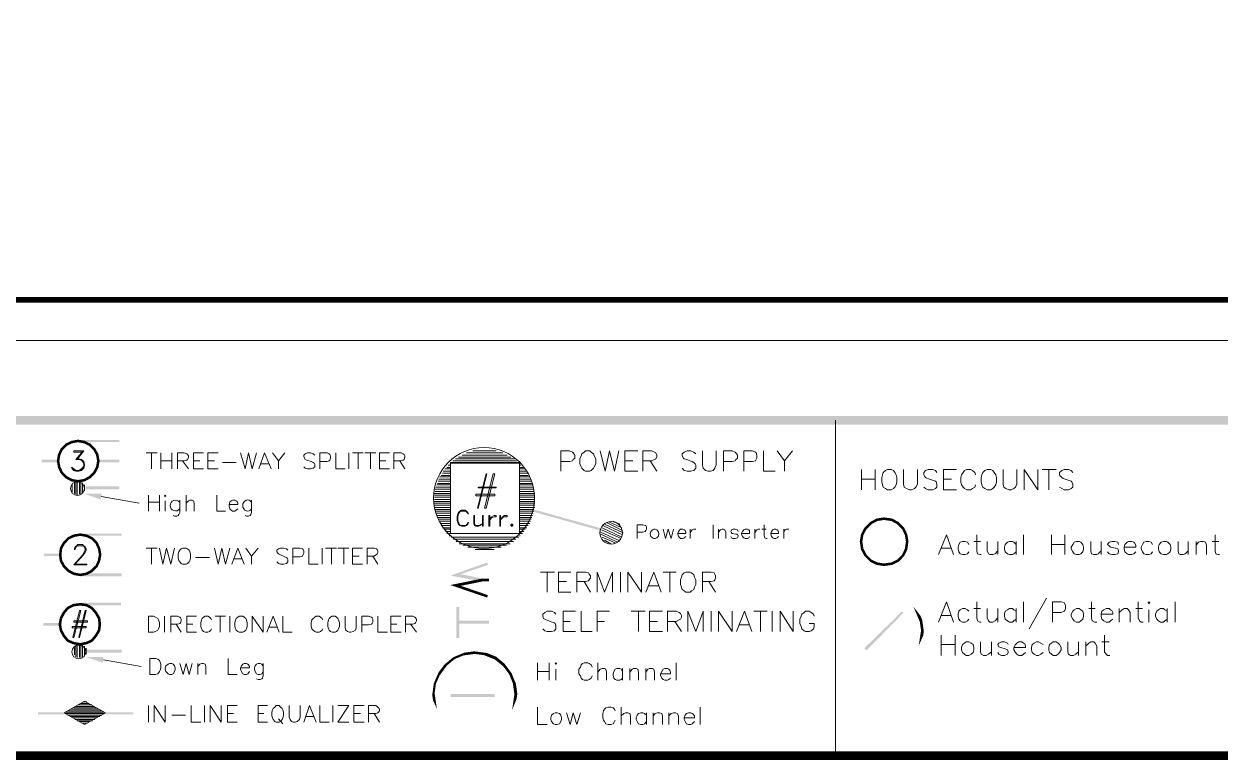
# Model space of a CAD drawing. Header units: millimetres. Extents: x -5 to 817, y 96 to 1062.
# Drawn here: x 269.2 to 405, y 95.7 to 179.3 of the extents above; entities that cross this region are included whole.
import ezdxf

# ---------------------------------------------------------------- set-up
doc = ezdxf.new("R2010")
doc.units = ezdxf.units.MM
doc.layers.add('PDF_0', color=7, linetype='Continuous')
doc.layers.add('PDF_BLOCK', color=7, linetype='Continuous')
doc.layers.add('PDF_NODEBOUNDARY', color=8, linetype='Continuous', true_color=0x808080)

msp = doc.modelspace()

# ---------------------------------------------------------------- linework, layer by layer
at = {"layer": 'PDF_0', "lineweight": 0}
for points, const_width in [([(2.7, 1061.45), (816.46, 1061.45), (816.46, 96.24), (2.7, 96.24)], 0.989), ([(277.54, 129.01), (277.66, 129.71), (277.54, 130.41), (277.21, 131.03), (276.67, 131.56), (276.05, 131.85), (275.35, 131.98), (274.65, 131.85), (274.03, 131.56), (273.5, 131.03), (273.21, 130.41), (273.09, 129.71), (273.21, 129.01), (273.5, 128.39), (274.03, 127.85), (274.65, 127.52), (275.35, 127.4), (276.05, 127.52), (276.67, 127.85), (277.21, 128.39)], 0.291), ([(277.74, 118.37), (277.87, 119.07), (277.74, 119.77), (277.46, 120.39), (276.92, 120.93), (276.3, 121.22), (275.6, 121.34), (274.9, 121.22), (274.28, 120.93), (273.75, 120.39), (273.42, 119.77), (273.33, 119.07), (273.42, 118.37), (273.75, 117.75), (274.28, 117.22), (274.9, 116.89), (275.6, 116.77), (276.3, 116.89), (276.92, 117.22), (277.46, 117.75)], 0.291), ([(277.74, 110.46), (277.83, 111.16), (277.74, 111.86), (277.37, 112.48), (276.92, 113.01), (276.3, 113.34), (275.6, 113.43), (274.86, 113.34), (274.2, 113.01), (273.75, 112.48), (273.42, 111.86), (273.29, 111.16), (273.42, 110.46), (273.75, 109.84), (274.2, 109.3), (274.86, 109.02), (275.6, 108.89), (276.3, 109.02), (276.92, 109.3), (277.37, 109.84)], 0.295)]:
    msp.add_lwpolyline(points, close=True, dxfattribs=dict(at, const_width=const_width))
for points in [[(7.98, 1056.17), (807.47, 1056.17), (807.47, 143.4), (7.98, 143.4)], [(7.98, 143.4), (807.47, 143.4), (807.47, 1056.17), (7.98, 1056.17)]]:
    msp.add_lwpolyline(points, close=True, dxfattribs=at)
at = {"layer": 'PDF_0', "color": 8, "lineweight": 0, "true_color": 0x808080, "const_width": 0.291}
msp.add_lwpolyline([(369.38, 119.69), (369.51, 120.56), (369.38, 121.34), (369.05, 122.04), (368.44, 122.66), (367.74, 123.03), (366.87, 123.15), (366.09, 123.03), (365.39, 122.66), (364.77, 122.04), (364.4, 121.34), (364.27, 120.56), (364.4, 119.69), (364.77, 118.99), (365.39, 118.37), (366.09, 118.04), (366.87, 117.92), (367.74, 118.04), (368.44, 118.37), (369.05, 118.99)], close=True, dxfattribs=at)
at = {"layer": 'PDF_0', "color": 8, "lineweight": 0, "true_color": 0x808080}
msp.add_lwpolyline([(371.07, 109.3, 0.326, 0.326, 0), (371.24, 110.42, 0.297, 0.297, 0), (371.07, 111.57, 0.337, 0.337, 0), (370.62, 112.64, 0, 0, 0), (369.96, 113.51, 0, 0, 0), (369.05, 114.17, 0, 0, 0), (367.98, 114.62, 0, 0, 0), (366.87, 114.79, 0, 0, 0), (365.76, 114.62, 0, 0, 0), (364.73, 114.17, 0, 0, 0), (363.82, 113.51, 0, 0, 0), (363.12, 112.64, 0, 0, 0), (362.71, 111.57, 0, 0, 0), (362.58, 110.42, 0, 0, 0), (362.71, 109.3, 0, 0, 0), (363.12, 108.27, 0, 0, 0), (363.82, 107.41, 0, 0, 0), (364.73, 106.71, 0, 0, 0), (365.76, 106.29, 0, 0, 0), (366.87, 106.13, 0, 0, 0), (367.98, 106.29, 0, 0, 0), (369.05, 106.71, 0, 0, 0), (369.96, 107.41, 0, 0, 0), (370.62, 108.27, 0, 0, 0)], format="xyseb", close=True, dxfattribs=at)
at = {"layer": 'PDF_0', "lineweight": 0}
msp.add_lwpolyline([(324.9, 102.05, 0.327, 0.327, 0), (325.07, 103.24, 0.338, 0.338, 0), (324.9, 104.44, 0.297, 0.297, 0), (324.45, 105.55, 0.296, 0.296, 0), (323.71, 106.54, 0.327, 0.327, 0), (322.76, 107.32, 0.338, 0.338, 0), (321.61, 107.78, 0.285, 0.285, 0), (320.37, 107.94, 0.297, 0.297, 0), (319.17, 107.78, 0.245, 0.245, 0), (318.06, 107.32, 0.256, 0.256, 0), (317.11, 106.54, 0.297, 0.297, 0), (316.37, 105.55, 0.245, 0.245, 0), (315.88, 104.44, 0.245, 0.245, 0), (315.71, 103.24, 0.297, 0.297, 0), (315.88, 102.05, 0, 0, 0), (316.37, 100.94, 0, 0, 0), (317.11, 99.95, 0, 0, 0), (318.06, 99.2, 0, 0, 0), (319.17, 98.75, 0, 0, 0), (320.37, 98.59, 0, 0, 0), (321.61, 98.75, 0, 0, 0), (322.76, 99.2, 0, 0, 0), (323.71, 99.95, 0, 0, 0), (324.45, 100.94, 0, 0, 0)], format="xyseb", close=True, dxfattribs=at)
at = {"layer": 'PDF_0', "transparency": 33554559}
for points in [[(2.7, 134.82), (2.7, 133.83), (816.46, 134.82)], [(2.7, 133.83), (816.46, 134.82), (816.46, 133.83)]]:
    msp.add_solid(points, dxfattribs=at)
at = {"layer": 'PDF_0', "color": 8, "true_color": 0x808080, "transparency": 33554559}
for points in [[(364.64, 108.44), (364.89, 108.19), (368.93, 112.64)], [(364.89, 108.19), (368.93, 112.64), (369.1, 112.48)]]:
    msp.add_solid(points, dxfattribs=at)
at = {"layer": 'PDF_BLOCK', "lineweight": 0}
for points in [[(361.35, 134.33), (361.35, 96.24)], [(275.93, 130.7), (274.86, 130.7), (274.86, 130.86), (276.01, 130.86), (275.27, 129.87)], [(275.93, 130.86), (275.11, 129.87), (275.44, 129.87), (275.76, 129.79), (276.01, 129.46)], [(283.1, 130.62), (284.34, 130.62)], [(283.68, 130.62), (283.68, 128.8)], [(284.75, 130.62), (284.75, 128.8)], [(285.99, 130.62), (285.99, 128.8)], [(286.65, 128.8), (286.65, 130.62), (287.39, 130.62), (287.72, 130.53), (287.8, 130.45), (287.88, 130.29), (287.88, 130.12), (287.8, 129.87), (287.72, 129.79), (287.39, 129.71), (286.65, 129.71)], [(289.62, 128.8), (288.46, 128.8), (288.46, 130.62), (289.62, 130.62)], [(291.27, 128.8), (290.11, 128.8), (290.11, 130.62), (291.27, 130.62)], [(293.82, 130.62), (294.32, 128.8), (294.73, 130.62), (295.14, 128.8), (295.63, 130.62)], [(295.88, 128.8), (296.54, 130.62), (297.28, 128.8)], [(297.45, 130.62), (298.11, 129.71), (298.11, 128.8)], [(298.85, 130.62), (298.11, 129.71)], [(302.23, 130.37), (302.07, 130.53), (301.74, 130.62), (301.41, 130.62), (301.16, 130.53), (300.99, 130.37), (300.99, 130.2), (301.08, 130.04), (301.16, 129.87), (301.32, 129.79), (301.82, 129.63), (302.07, 129.54), (302.15, 129.46), (302.23, 129.3), (302.23, 129.05), (302.07, 128.88), (301.74, 128.8), (301.41, 128.8), (301.16, 128.88), (300.99, 129.05)], [(302.81, 128.8), (302.81, 130.62), (303.63, 130.62), (303.88, 130.53), (303.96, 130.45), (304.04, 130.29), (304.04, 130.04), (303.96, 129.79), (303.88, 129.71), (303.63, 129.63), (302.81, 129.63)], [(304.62, 130.62), (304.62, 128.8), (305.69, 128.8)], [(306.11, 130.62), (306.11, 128.8)], [(306.52, 130.62), (307.75, 130.62)], [(307.18, 130.62), (307.18, 128.8)], [(307.92, 130.62), (309.16, 130.62)], [(308.58, 130.62), (308.58, 128.8)], [(310.72, 128.8), (309.57, 128.8), (309.57, 130.62), (310.72, 130.62)], [(311.22, 128.8), (311.22, 130.62), (312.04, 130.62), (312.29, 130.53), (312.37, 130.45), (312.45, 130.29), (312.45, 130.12), (312.37, 129.87), (312.29, 129.79), (312.04, 129.71), (311.22, 129.71)], [(319.46, 130.62), (323.58, 130.62)], [(320.2, 130.86), (322.84, 130.86)], [(330.18, 128.56), (330.18, 130.86), (331.17, 130.86), (331.5, 130.7), (331.58, 130.62), (331.75, 130.37), (331.75, 130.04), (331.58, 129.87), (331.5, 129.71), (331.17, 129.63), (330.18, 129.63)], [(334.63, 130.86), (335.21, 128.56), (335.7, 130.86), (336.28, 128.56), (336.78, 130.86)], [(338.92, 128.56), (337.44, 128.56), (337.44, 130.86), (338.92, 130.86)], [(339.5, 128.56), (339.5, 130.86), (340.49, 130.86), (340.82, 130.7), (340.98, 130.62), (341.06, 130.37), (341.06, 130.2), (340.98, 129.96), (340.82, 129.87), (340.49, 129.71), (339.5, 129.71)], [(345.52, 130.53), (345.27, 130.7), (344.94, 130.86), (344.53, 130.86), (344.2, 130.7), (343.95, 130.53), (343.95, 130.29), (344.11, 130.04), (344.2, 129.96), (344.44, 129.87), (345.1, 129.63), (345.27, 129.54), (345.43, 129.38), (345.52, 129.21), (345.52, 128.88), (345.27, 128.64), (344.94, 128.56), (344.53, 128.56), (344.2, 128.64), (343.95, 128.88)], [(346.26, 130.86), (346.26, 129.21), (346.34, 128.88), (346.59, 128.64), (346.92, 128.56), (347.16, 128.56), (347.49, 128.64), (347.66, 128.88), (347.82, 129.21), (347.82, 130.86)], [(348.65, 128.56), (348.65, 130.86), (349.64, 130.86), (349.97, 130.7), (350.05, 130.62), (350.22, 130.37), (350.22, 130.04), (350.05, 129.87), (349.97, 129.71), (349.64, 129.63), (348.65, 129.63)], [(350.96, 128.56), (350.96, 130.86), (351.95, 130.86), (352.28, 130.7), (352.36, 130.62), (352.44, 130.37), (352.44, 130.04), (352.36, 129.87), (352.28, 129.71), (351.95, 129.63), (350.96, 129.63)], [(353.18, 130.86), (353.18, 128.56), (354.5, 128.56)], [(354.75, 130.86), (355.57, 129.71), (355.57, 128.56)], [(356.48, 130.86), (355.57, 129.71)], [(275.27, 129.96), (275.44, 129.96), (275.76, 129.87), (276.01, 129.63), (276.09, 129.3), (276.09, 129.21), (276.01, 128.88), (275.76, 128.64), (275.44, 128.56), (275.11, 128.56), (274.86, 128.64), (274.69, 128.8), (274.61, 128.97), (274.69, 128.97), (274.86, 128.8), (275.11, 128.64), (275.44, 128.64), (275.76, 128.8), (276.01, 129.13)], [(275.6, 129.87), (275.93, 129.63), (276.01, 129.3), (276.01, 129.21), (275.93, 128.88), (275.6, 128.64)], [(284.75, 129.71), (285.99, 129.71)], [(287.23, 129.71), (287.88, 128.8)], [(288.46, 129.71), (289.2, 129.71)], [(290.11, 129.71), (290.85, 129.71)], [(291.76, 129.54), (293.33, 129.54)], [(296.13, 129.38), (296.95, 129.38)], [(309.57, 129.71), (310.31, 129.71)], [(311.88, 129.71), (312.45, 128.8)], [(317.4, 129.21), (317.65, 129.21)], [(317.65, 129.46), (325.4, 129.46)], [(317.9, 129.71), (325.15, 129.71)], [(318.23, 129.96), (324.9, 129.96)], [(318.56, 130.12), (324.49, 130.12)], [(318.97, 130.37), (324.08, 130.37)], [(325.48, 129.21), (325.65, 129.21)], [(337.44, 129.71), (338.34, 129.71)], [(340.32, 129.71), (341.06, 128.56)], [(275.02, 128.64), (274.69, 128.88)], [(316.41, 127.9), (317.65, 127.9)], [(316.58, 128.06), (317.65, 128.06)], [(316.74, 128.31), (317.65, 128.31)], [(316.82, 128.56), (317.65, 128.56)], [(316.99, 128.8), (317.65, 128.8)], [(317.24, 128.97), (317.65, 128.97)], [(325.48, 128.97), (325.89, 128.97)], [(325.48, 128.8), (326.06, 128.8)], [(325.48, 128.56), (326.22, 128.56)], [(325.48, 128.31), (326.39, 128.31)], [(325.48, 128.06), (326.47, 128.06)], [(325.48, 127.9), (326.64, 127.9)], [(364.31, 128.72), (364.31, 126.41)], [(365.88, 128.72), (365.88, 126.41)], [(369.1, 128.72), (369.1, 127.07), (369.18, 126.74), (369.43, 126.58), (369.76, 126.41), (370, 126.41), (370.33, 126.58), (370.5, 126.74), (370.66, 127.07), (370.66, 128.72)], [(372.89, 128.39), (372.72, 128.64), (372.39, 128.72), (371.9, 128.72), (371.57, 128.64), (371.4, 128.39), (371.4, 128.14), (371.49, 127.98), (371.57, 127.81), (371.82, 127.73), (372.48, 127.48), (372.72, 127.4), (372.81, 127.32), (372.89, 127.07), (372.89, 126.74), (372.72, 126.58), (372.39, 126.41), (371.9, 126.41), (371.57, 126.58), (371.4, 126.74)], [(375.11, 126.41), (373.63, 126.41), (373.63, 128.72), (375.11, 128.72)], [(377.26, 128.14), (377.18, 128.39), (376.93, 128.64), (376.68, 128.72), (376.27, 128.72), (376.02, 128.64), (375.86, 128.39), (375.69, 128.14), (375.61, 127.81), (375.61, 127.32), (375.69, 126.99), (375.86, 126.74), (376.02, 126.58), (376.27, 126.41), (376.68, 126.41), (376.93, 126.58), (377.18, 126.74), (377.26, 126.99)], [(380.39, 128.72), (380.39, 127.07), (380.47, 126.74), (380.72, 126.58), (381.05, 126.41), (381.3, 126.41), (381.63, 126.58), (381.79, 126.74), (381.96, 127.07), (381.96, 128.72)], [(382.78, 126.41), (382.78, 128.72), (384.35, 126.41), (384.35, 128.72)], [(384.84, 128.72), (386.41, 128.72)], [(385.58, 128.72), (385.58, 126.41)], [(388.31, 128.39), (388.14, 128.64), (387.81, 128.72), (387.32, 128.72), (387.07, 128.64), (386.82, 128.39), (386.82, 128.14), (386.9, 127.98), (387.07, 127.81), (387.23, 127.73), (387.89, 127.48), (388.14, 127.4), (388.22, 127.32), (388.31, 127.07), (388.31, 126.74), (388.14, 126.58), (387.81, 126.41), (387.32, 126.41), (387.07, 126.58), (386.82, 126.74)], [(274.69, 127.07), (274.69, 126.16)], [(274.94, 127.24), (274.94, 126)], [(275.11, 127.4), (275.11, 125.92)], [(275.27, 127.4), (275.27, 125.83)], [(275.52, 127.4), (275.52, 125.92)], [(275.68, 127.32), (275.68, 125.92)], [(275.85, 127.24), (275.85, 126.08)], [(276.09, 126.99), (276.09, 126.33)], [(315.92, 126.49), (317.65, 126.49)], [(316, 126.74), (317.65, 126.74)], [(316.08, 126.99), (317.65, 126.99)], [(316.16, 127.15), (317.65, 127.15)], [(316.25, 127.4), (317.65, 127.4)], [(316.33, 127.65), (317.65, 127.65)], [(325.48, 127.65), (326.72, 127.65)], [(325.48, 127.4), (326.8, 127.4)], [(325.48, 127.15), (326.96, 127.15)], [(325.48, 126.99), (326.96, 126.99)], [(325.48, 126.74), (327.05, 126.74)], [(325.48, 126.49), (327.13, 126.49)], [(364.31, 127.65), (365.88, 127.65)], [(373.63, 127.65), (374.54, 127.65)], [(277.99, 125.67), (282.28, 124.93)], [(283.35, 125.83), (283.35, 124.02)], [(283.35, 125.01), (284.59, 125.01)], [(284.59, 125.83), (284.59, 124.02)], [(285.25, 125.17), (285.25, 124.02)], [(286.9, 125.26), (286.9, 123.86), (286.81, 123.61), (286.73, 123.53), (286.57, 123.44), (286.32, 123.44), (286.15, 123.53)], [(287.64, 125.83), (287.64, 124.02)], [(287.64, 124.93), (287.88, 125.17), (288.05, 125.26), (288.3, 125.26), (288.46, 125.17), (288.54, 124.93), (288.54, 124.02)], [(291.1, 125.83), (291.1, 124.02), (292.09, 124.02)], [(292.5, 124.76), (293.49, 124.76), (293.49, 124.93), (293.41, 125.09), (293.33, 125.17), (293.16, 125.26), (292.91, 125.26), (292.75, 125.17), (292.58, 125.01), (292.5, 124.76), (292.5, 124.52), (292.58, 124.27), (292.75, 124.1), (292.91, 124.02), (293.16, 124.02), (293.33, 124.1), (293.49, 124.27)], [(295.06, 125.26), (295.06, 123.86), (294.98, 123.61), (294.89, 123.53), (294.73, 123.44), (294.48, 123.44), (294.32, 123.53)], [(315.83, 126), (317.65, 126)], [(315.83, 125.83), (317.65, 125.83)], [(315.83, 125.59), (317.65, 125.59)], [(315.83, 125.34), (317.65, 125.34)], [(315.83, 125.09), (317.65, 125.09)], [(315.92, 126.25), (317.65, 126.25)], [(325.48, 126.25), (327.13, 126.25)], [(325.48, 126), (327.21, 126)], [(325.48, 125.83), (327.21, 125.83)], [(325.48, 125.59), (327.21, 125.59)], [(325.48, 125.34), (327.21, 125.34)], [(325.48, 125.09), (327.21, 125.09)], [(315.83, 124.93), (317.65, 124.93)], [(315.83, 124.68), (317.65, 124.68)], [(315.92, 124.43), (317.65, 124.43)], [(315.92, 124.19), (317.65, 124.19)], [(316, 124.02), (317.65, 124.02)], [(316, 123.77), (317.65, 123.77)], [(325.48, 124.93), (327.21, 124.93)], [(325.48, 124.68), (327.21, 124.68)], [(325.48, 124.43), (327.21, 124.43)], [(325.48, 124.19), (327.13, 124.19)], [(325.48, 124.02), (327.13, 124.02)], [(325.48, 123.77), (327.05, 123.77)], [(316.08, 123.53), (317.65, 123.53)], [(316.16, 123.28), (317.65, 123.28)], [(316.25, 123.11), (317.65, 123.11)], [(316.33, 122.87), (317.65, 122.87)], [(316.49, 122.62), (317.65, 122.62)], [(316.58, 122.37), (317.65, 122.37)], [(325.48, 123.53), (326.96, 123.53)], [(325.48, 123.28), (326.88, 123.28)], [(325.48, 123.11), (326.8, 123.11)], [(325.48, 122.87), (326.72, 122.87)], [(325.48, 122.62), (326.64, 122.62)], [(325.48, 122.37), (326.47, 122.37)], [(337.19, 121.3), (334.96, 122.37)], [(337.27, 121.55), (335.13, 122.54)], [(337.19, 121.79), (335.37, 122.7)], [(337.11, 122.12), (335.62, 122.78)], [(336.86, 122.54), (336.12, 122.87)], [(338.84, 120.89), (338.84, 122.45), (339.5, 122.45), (339.74, 122.37), (339.83, 122.37), (339.91, 122.21), (339.91, 121.96), (339.83, 121.79), (339.74, 121.71), (339.5, 121.63), (338.84, 121.63)], [(347.49, 122.45), (347.49, 120.89)], [(353.27, 122.45), (353.27, 121.22), (353.35, 120.97), (353.51, 120.89), (353.6, 120.89)], [(316.74, 122.12), (317.65, 122.12)], [(316.91, 121.96), (317.65, 121.96)], [(317.07, 121.71), (317.65, 121.71)], [(317.24, 121.46), (317.65, 121.46)], [(317.48, 121.22), (317.65, 121.22)], [(317.73, 121.05), (325.4, 121.05)], [(325.48, 122.12), (326.31, 122.12)], [(325.48, 121.96), (326.14, 121.96)], [(325.48, 121.71), (325.98, 121.71)], [(325.48, 121.46), (325.81, 121.46)], [(325.48, 121.22), (325.56, 121.22)], [(336.86, 120.64), (334.71, 121.63)], [(336.61, 120.48), (334.71, 121.38)], [(337.02, 120.89), (334.8, 121.88)], [(337.11, 121.05), (334.88, 122.12)], [(336.36, 120.39), (334.88, 121.05)], [(341.81, 121.96), (342.05, 120.89), (342.38, 121.96), (342.71, 120.89), (342.96, 121.96)], [(343.45, 121.46), (344.36, 121.46), (344.36, 121.63), (344.28, 121.79), (344.2, 121.88), (344.03, 121.96), (343.78, 121.96), (343.7, 121.88), (343.54, 121.71), (343.45, 121.46), (343.45, 121.38), (343.54, 121.13), (343.7, 120.97), (343.78, 120.89), (344.03, 120.89), (344.2, 120.97), (344.36, 121.13)], [(344.86, 121.96), (344.86, 120.89)], [(344.86, 121.46), (344.94, 121.71), (345.1, 121.88), (345.27, 121.96), (345.52, 121.96)], [(348.07, 121.96), (348.07, 120.89)], [(348.07, 121.63), (348.32, 121.88), (348.48, 121.96), (348.65, 121.96), (348.81, 121.88), (348.9, 121.63), (348.9, 120.89)], [(350.3, 121.71), (350.22, 121.88), (349.97, 121.96), (349.72, 121.96), (349.56, 121.88), (349.47, 121.71), (349.56, 121.55), (349.64, 121.46), (350.05, 121.38), (350.22, 121.38), (350.3, 121.22), (350.3, 121.13), (350.22, 120.97), (349.97, 120.89), (349.72, 120.89), (349.56, 120.97), (349.47, 121.13)], [(350.71, 121.46), (351.62, 121.46), (351.62, 121.63), (351.62, 121.79), (351.53, 121.88), (351.37, 121.96), (351.12, 121.96), (350.96, 121.88), (350.79, 121.71), (350.71, 121.46), (350.71, 121.38), (350.79, 121.13), (350.96, 120.97), (351.12, 120.89), (351.37, 120.89), (351.53, 120.97), (351.62, 121.13)], [(352.19, 121.96), (352.19, 120.89)], [(352.19, 121.46), (352.28, 121.71), (352.44, 121.88), (352.61, 121.96), (352.77, 121.96)], [(353.02, 121.96), (353.51, 121.96)], [(354.01, 121.46), (354.91, 121.46), (354.91, 121.63), (354.83, 121.79), (354.75, 121.88), (354.58, 121.96), (354.42, 121.96), (354.25, 121.88), (354.09, 121.71), (354.01, 121.46), (354.01, 121.38), (354.09, 121.13), (354.25, 120.97), (354.42, 120.89), (354.58, 120.89), (354.75, 120.97), (354.91, 121.13)], [(355.49, 121.96), (355.49, 120.89)], [(355.49, 121.46), (355.49, 121.71), (355.66, 121.88), (355.82, 121.96), (356.07, 121.96)], [(373.05, 119.07), (373.96, 121.3), (374.78, 119.07)], [(377.42, 121.3), (377.42, 119.49), (377.51, 119.16), (377.75, 119.07), (377.92, 119.07)], [(382.7, 121.3), (382.7, 119.07)], [(385.91, 121.3), (385.91, 119.07)], [(387.4, 121.3), (387.4, 119.07)], [(404.47, 121.3), (404.47, 119.49), (404.55, 119.16), (404.8, 119.07), (404.96, 119.07)], [(274.94, 118), (276.34, 118), (276.34, 117.92), (274.86, 117.92), (275.85, 118.99), (276.01, 119.32), (276.18, 119.57), (276.18, 119.73), (276.01, 119.98), (275.85, 120.06), (275.35, 120.06), (275.19, 119.98), (275.02, 119.73), (275.02, 119.65), (274.94, 119.65), (274.94, 119.73), (275.02, 119.98), (275.19, 120.06), (275.35, 120.23), (275.85, 120.23), (276.01, 120.06), (276.18, 119.98), (276.26, 119.73), (276.26, 119.57), (276.18, 119.32), (275.93, 118.99), (274.94, 117.92)], [(283.1, 119.82), (284.34, 119.82)], [(283.68, 119.82), (283.68, 118)], [(284.59, 119.82), (285, 118), (285.41, 119.82), (285.91, 118), (286.32, 119.82)], [(290.85, 119.82), (291.27, 118), (291.68, 119.82), (292.09, 118), (292.58, 119.82)], [(292.83, 118), (293.49, 119.82), (294.23, 118)], [(294.4, 119.82), (295.06, 118.91), (295.06, 118)], [(295.8, 119.82), (295.06, 118.91)], [(299.18, 119.57), (299.02, 119.73), (298.69, 119.82), (298.36, 119.82), (298.11, 119.73), (297.94, 119.57), (297.94, 119.4), (298.03, 119.24), (298.11, 119.16), (298.27, 119.07), (298.85, 118.83), (299.02, 118.74), (299.1, 118.66), (299.18, 118.5), (299.18, 118.25), (299.02, 118.08), (298.69, 118), (298.36, 118), (298.11, 118.08), (297.94, 118.25)], [(299.76, 118), (299.76, 119.82), (300.58, 119.82), (300.83, 119.73), (300.91, 119.65), (300.99, 119.49), (300.99, 119.24), (300.91, 119.07), (300.83, 118.91), (300.58, 118.83), (299.76, 118.83)], [(301.57, 119.82), (301.57, 118), (302.64, 118)], [(303.06, 119.82), (303.06, 118)], [(303.47, 119.82), (304.7, 119.82)], [(304.13, 119.82), (304.13, 118)], [(304.87, 119.82), (306.11, 119.82)], [(305.53, 119.82), (305.53, 118)], [(307.67, 118), (306.52, 118), (306.52, 119.82), (307.67, 119.82)], [(308.17, 118), (308.17, 119.82), (308.99, 119.82), (309.24, 119.73), (309.32, 119.65), (309.4, 119.49), (309.4, 119.32), (309.32, 119.16), (309.24, 119.07), (308.99, 118.91), (308.17, 118.91)], [(317.98, 120.81), (325.07, 120.81)], [(318.31, 120.56), (324.82, 120.56)], [(318.64, 120.31), (324.41, 120.31)], [(319.05, 120.15), (324, 120.15)], [(319.63, 119.9), (323.42, 119.9)], [(320.45, 119.65), (322.6, 119.65)], [(335.87, 120.31), (335.13, 120.72)], [(373.38, 119.82), (374.45, 119.82)], [(376.52, 120.23), (376.35, 120.48), (376.1, 120.56), (375.77, 120.56), (375.53, 120.48), (375.36, 120.23), (375.28, 119.9), (375.28, 119.73), (375.36, 119.4), (375.53, 119.16), (375.77, 119.07), (376.1, 119.07), (376.35, 119.16), (376.52, 119.4)], [(377.09, 120.56), (377.83, 120.56)], [(378.58, 120.56), (378.58, 119.49), (378.74, 119.16), (378.91, 119.07), (379.24, 119.07), (379.48, 119.16), (379.81, 119.49)], [(379.81, 120.56), (379.81, 119.07)], [(381.87, 120.23), (381.63, 120.48), (381.46, 120.56), (381.13, 120.56), (380.89, 120.48), (380.64, 120.23), (380.56, 119.9), (380.56, 119.73), (380.64, 119.4), (380.89, 119.16), (381.13, 119.07), (381.46, 119.07), (381.63, 119.16), (381.87, 119.4)], [(381.87, 120.56), (381.87, 119.07)], [(385.91, 120.23), (387.4, 120.23)], [(390.37, 120.56), (390.37, 119.49), (390.45, 119.16), (390.7, 119.07), (391.03, 119.07), (391.19, 119.16), (391.52, 119.49)], [(391.52, 120.56), (391.52, 119.07)], [(393.5, 120.23), (393.42, 120.48), (393.09, 120.56), (392.76, 120.56), (392.43, 120.48), (392.26, 120.23), (392.43, 120.06), (392.59, 119.9), (393.17, 119.82), (393.42, 119.73), (393.5, 119.49), (393.5, 119.4), (393.42, 119.16), (393.09, 119.07), (392.76, 119.07), (392.43, 119.16), (392.26, 119.4)], [(394.16, 119.9), (395.48, 119.9), (395.48, 120.15), (395.31, 120.39), (395.23, 120.48), (394.98, 120.56), (394.65, 120.56), (394.49, 120.48), (394.24, 120.23), (394.16, 119.9), (394.16, 119.73), (394.24, 119.4), (394.49, 119.16), (394.65, 119.07), (394.98, 119.07), (395.23, 119.16), (395.48, 119.4)], [(397.37, 120.23), (397.21, 120.48), (396.96, 120.56), (396.63, 120.56), (396.39, 120.48), (396.22, 120.23), (396.06, 119.9), (396.06, 119.73), (396.22, 119.4), (396.39, 119.16), (396.63, 119.07), (396.96, 119.07), (397.21, 119.16), (397.37, 119.4)], [(400.26, 120.56), (400.26, 119.49), (400.34, 119.16), (400.51, 119.07), (400.84, 119.07), (401.09, 119.16), (401.41, 119.49)], [(401.41, 120.56), (401.41, 119.07)], [(402.32, 120.56), (402.32, 119.07)], [(402.32, 120.15), (402.57, 120.48), (402.82, 120.56), (403.15, 120.56), (403.39, 120.48), (403.48, 120.15), (403.48, 119.07)], [(404.14, 120.56), (404.88, 120.56)], [(288.71, 118.74), (290.28, 118.74)], [(293.08, 118.58), (293.99, 118.58)], [(306.52, 118.91), (307.26, 118.91)], [(308.83, 118.91), (309.4, 118)], [(327.87, 117.09), (329.44, 117.09)], [(328.61, 117.09), (328.61, 114.79)], [(331.33, 114.79), (329.93, 114.79), (329.93, 117.09), (331.33, 117.09)], [(331.99, 114.79), (331.99, 117.09), (332.98, 117.09), (333.31, 117.01), (333.4, 116.85), (333.56, 116.68), (333.56, 116.44), (333.4, 116.19), (333.31, 116.11), (332.98, 116.02), (331.99, 116.02)], [(334.3, 114.79), (334.3, 117.09), (335.13, 114.79), (336.03, 117.09), (336.03, 114.79)], [(336.94, 117.09), (336.94, 114.79)], [(337.77, 114.79), (337.77, 117.09), (339.33, 114.79), (339.33, 117.09)], [(339.83, 114.79), (340.73, 117.09), (341.56, 114.79)], [(341.81, 117.09), (343.29, 117.09)], [(342.55, 117.09), (342.55, 114.79)], [(346.26, 114.79), (346.26, 117.09), (347.25, 117.09), (347.58, 117.01), (347.66, 116.85), (347.74, 116.68), (347.74, 116.44), (347.66, 116.19), (347.58, 116.11), (347.25, 116.02), (346.26, 116.02)], [(329.93, 116.02), (330.84, 116.02)], [(332.82, 116.02), (333.56, 114.79)], [(340.16, 115.53), (341.23, 115.53)], [(347, 116.02), (347.74, 114.79)], [(385.34, 114.13), (383.36, 110.66)], [(373.05, 111.41), (373.96, 113.71), (374.78, 111.41)], [(376.52, 112.64), (376.35, 112.81), (376.1, 112.97), (375.77, 112.97), (375.53, 112.81), (375.36, 112.64), (375.28, 112.31), (375.28, 112.07), (375.36, 111.74), (375.53, 111.57), (375.77, 111.41), (376.1, 111.41), (376.35, 111.57), (376.52, 111.74)], [(377.09, 112.97), (377.83, 112.97)], [(377.42, 113.71), (377.42, 111.9), (377.51, 111.57), (377.75, 111.41), (377.92, 111.41)], [(378.58, 112.97), (378.58, 111.9), (378.74, 111.57), (378.91, 111.41), (379.24, 111.41), (379.48, 111.57), (379.81, 111.9)], [(379.81, 112.97), (379.81, 111.41)], [(381.87, 112.64), (381.63, 112.81), (381.46, 112.97), (381.13, 112.97), (380.89, 112.81), (380.64, 112.64), (380.56, 112.31), (380.56, 112.07), (380.64, 111.74), (380.89, 111.57), (381.13, 111.41), (381.46, 111.41), (381.63, 111.57), (381.87, 111.74)], [(381.87, 112.97), (381.87, 111.41)], [(382.7, 113.71), (382.7, 111.41)], [(386, 111.41), (386, 113.71), (386.99, 113.71), (387.32, 113.63), (387.4, 113.47), (387.48, 113.3), (387.48, 112.97), (387.4, 112.73), (387.32, 112.64), (386.99, 112.48), (386, 112.48)], [(390.12, 112.97), (390.86, 112.97)], [(390.45, 113.71), (390.45, 111.9), (390.53, 111.57), (390.78, 111.41), (391.03, 111.41)], [(391.52, 112.31), (392.84, 112.31), (392.84, 112.48), (392.76, 112.73), (392.59, 112.81), (392.43, 112.97), (392.1, 112.97), (391.85, 112.81), (391.6, 112.64), (391.52, 112.31), (391.52, 112.07), (391.6, 111.74), (391.85, 111.57), (392.1, 111.41), (392.43, 111.41), (392.59, 111.57), (392.84, 111.74)], [(393.58, 112.97), (393.58, 111.41)], [(393.58, 112.48), (393.91, 112.81), (394.16, 112.97), (394.49, 112.97), (394.65, 112.81), (394.82, 112.48), (394.82, 111.41)], [(395.48, 112.97), (396.22, 112.97)], [(395.73, 113.71), (395.73, 111.9), (395.89, 111.57), (396.06, 111.41), (396.3, 111.41)], [(396.96, 112.81), (396.96, 111.41)], [(399.02, 112.64), (398.78, 112.81), (398.61, 112.97), (398.28, 112.97), (398.03, 112.81), (397.87, 112.64), (397.7, 112.31), (397.7, 112.07), (397.87, 111.74), (398.03, 111.57), (398.28, 111.41), (398.61, 111.41), (398.78, 111.57), (399.02, 111.74)], [(399.02, 112.97), (399.02, 111.41)], [(399.93, 113.71), (399.93, 111.41)], [(285.16, 112.07), (285.16, 110.25)], [(285.91, 110.25), (285.91, 112.07), (286.65, 112.07), (286.9, 111.98), (286.98, 111.9), (287.06, 111.74), (287.06, 111.57), (286.98, 111.32), (286.9, 111.24), (286.65, 111.16), (285.91, 111.16)], [(288.79, 110.25), (287.72, 110.25), (287.72, 112.07), (288.79, 112.07)], [(290.52, 111.65), (290.44, 111.82), (290.28, 111.98), (290.11, 112.07), (289.78, 112.07), (289.62, 111.98), (289.45, 111.82), (289.37, 111.65), (289.29, 111.32), (289.29, 110.91), (289.37, 110.66), (289.45, 110.5), (289.62, 110.33), (289.78, 110.25), (290.11, 110.25), (290.28, 110.33), (290.44, 110.5), (290.52, 110.66)], [(290.94, 112.07), (292.09, 112.07)], [(291.51, 112.07), (291.51, 110.25)], [(292.58, 112.07), (292.58, 110.25)], [(295.14, 110.25), (295.14, 112.07), (296.38, 110.25), (296.38, 112.07)], [(296.79, 110.25), (297.53, 112.07), (298.19, 110.25)], [(298.6, 112.07), (298.6, 110.25), (299.67, 110.25)], [(303.14, 111.65), (303.06, 111.82), (302.89, 111.98), (302.73, 112.07), (302.4, 112.07), (302.23, 111.98), (302.07, 111.82), (301.9, 111.65), (301.82, 111.32), (301.82, 110.91), (301.9, 110.66), (302.07, 110.5), (302.23, 110.33), (302.4, 110.25), (302.73, 110.25), (302.89, 110.33), (303.06, 110.5), (303.14, 110.66)], [(305.69, 112.07), (305.69, 110.75), (305.78, 110.5), (305.94, 110.33), (306.19, 110.25), (306.35, 110.25), (306.6, 110.33), (306.85, 110.5), (306.93, 110.75), (306.93, 112.07)], [(307.59, 110.25), (307.59, 112.07), (308.33, 112.07), (308.66, 111.98), (308.74, 111.9), (308.83, 111.74), (308.83, 111.41), (308.74, 111.24), (308.66, 111.16), (308.33, 111.08), (307.59, 111.08)], [(309.4, 112.07), (309.4, 110.25), (310.48, 110.25)], [(312.04, 110.25), (310.89, 110.25), (310.89, 112.07), (312.04, 112.07)], [(312.54, 110.25), (312.54, 112.07), (313.36, 112.07), (313.61, 111.98), (313.69, 111.9), (313.77, 111.74), (313.77, 111.57), (313.69, 111.32), (313.61, 111.24), (313.36, 111.16), (312.54, 111.16)], [(329.6, 112.31), (329.44, 112.48), (329.11, 112.64), (328.61, 112.64), (328.37, 112.48), (328.12, 112.31), (328.12, 112.07), (328.2, 111.82), (328.37, 111.74), (328.53, 111.65), (329.19, 111.41), (329.44, 111.32), (329.52, 111.24), (329.6, 110.99), (329.6, 110.66), (329.44, 110.42), (329.11, 110.33), (328.61, 110.33), (328.37, 110.42), (328.12, 110.66)], [(331.83, 110.33), (330.43, 110.33), (330.43, 112.64), (331.83, 112.64)], [(330.43, 111.49), (331.25, 111.49)], [(332.49, 112.64), (332.49, 110.33), (333.73, 110.33)], [(334.3, 110.33), (334.3, 112.64), (335.7, 112.64)], [(334.3, 111.49), (335.13, 111.49)], [(338.18, 112.64), (339.74, 112.64)], [(339, 112.64), (339, 110.33)], [(341.72, 110.33), (340.24, 110.33), (340.24, 112.64), (341.72, 112.64)], [(340.24, 111.49), (341.15, 111.49)], [(342.3, 110.33), (342.3, 112.64), (343.29, 112.64), (343.62, 112.48), (343.78, 112.4), (343.87, 112.15), (343.87, 111.98), (343.78, 111.74), (343.62, 111.65), (343.29, 111.49), (342.3, 111.49)], [(343.12, 111.49), (343.87, 110.33)], [(344.61, 110.33), (344.61, 112.64), (345.52, 110.33), (346.34, 112.64), (346.34, 110.33)], [(347.25, 112.64), (347.25, 110.33)], [(348.07, 110.33), (348.07, 112.64), (349.64, 110.33), (349.64, 112.64)], [(350.13, 110.33), (351.04, 112.64), (351.86, 110.33)], [(352.11, 112.64), (353.6, 112.64)], [(352.85, 112.64), (352.85, 110.33)], [(354.17, 112.64), (354.17, 110.33)], [(355.08, 110.33), (355.08, 112.64), (356.56, 110.33), (356.56, 112.64)], [(358.95, 112.07), (358.87, 112.31), (358.62, 112.48), (358.38, 112.64), (357.97, 112.64), (357.8, 112.48), (357.55, 112.31), (357.47, 112.07), (357.31, 111.74), (357.31, 111.24), (357.47, 110.91), (357.55, 110.66), (357.8, 110.42), (357.97, 110.33), (358.38, 110.33), (358.62, 110.42), (358.87, 110.66), (358.95, 110.91), (358.95, 111.24), (358.38, 111.24)], [(373.38, 112.15), (374.45, 112.15)], [(286.48, 111.16), (287.06, 110.25)], [(287.72, 111.16), (288.38, 111.16)], [(297.04, 110.83), (297.94, 110.83)], [(310.89, 111.16), (311.55, 111.16)], [(313.11, 111.16), (313.77, 110.25)], [(350.46, 111.08), (351.53, 111.08)], [(275.11, 108.77), (275.11, 107.45)], [(275.27, 108.85), (275.27, 107.37)], [(275.52, 108.85), (275.52, 107.37)], [(275.68, 108.85), (275.68, 107.37)], [(275.85, 108.85), (275.85, 107.37)], [(276.09, 108.69), (276.09, 107.53)], [(373.38, 109.92), (373.38, 107.61)], [(373.38, 108.85), (374.95, 108.85)], [(374.95, 109.92), (374.95, 107.61)], [(377.83, 109.18), (377.83, 108.03), (377.92, 107.78), (378.16, 107.61), (378.49, 107.61), (378.74, 107.78), (379.07, 108.03)], [(379.07, 109.18), (379.07, 107.61)], [(380.97, 108.85), (380.89, 109.02), (380.56, 109.18), (380.23, 109.18), (379.9, 109.02), (379.81, 108.85), (379.9, 108.6), (380.14, 108.52), (380.64, 108.36), (380.89, 108.27), (380.97, 108.03), (380.97, 107.94), (380.89, 107.78), (380.56, 107.61), (380.23, 107.61), (379.9, 107.78), (379.81, 107.94)], [(381.63, 108.52), (382.95, 108.52), (382.95, 108.69), (382.86, 108.93), (382.7, 109.02), (382.53, 109.18), (382.2, 109.18), (381.96, 109.02), (381.79, 108.85), (381.63, 108.52), (381.63, 108.27), (381.79, 107.94), (381.96, 107.78), (382.2, 107.61), (382.53, 107.61), (382.7, 107.78), (382.95, 107.94)], [(384.93, 108.85), (384.68, 109.02), (384.43, 109.18), (384.18, 109.18), (383.94, 109.02), (383.69, 108.85), (383.61, 108.52), (383.61, 108.27), (383.69, 107.94), (383.94, 107.78), (384.18, 107.61), (384.43, 107.61), (384.68, 107.78), (384.93, 107.94)], [(387.73, 109.18), (387.73, 108.03), (387.81, 107.78), (388.06, 107.61), (388.39, 107.61), (388.64, 107.78), (388.97, 108.03)], [(388.97, 109.18), (388.97, 107.61)], [(389.79, 109.18), (389.79, 107.61)], [(389.79, 108.69), (390.12, 109.02), (390.37, 109.18), (390.7, 109.18), (390.86, 109.02), (391.03, 108.69), (391.03, 107.61)], [(391.6, 109.18), (392.43, 109.18)], [(391.93, 109.92), (391.93, 108.03), (392.1, 107.78), (392.26, 107.61), (392.51, 107.61)], [(274.94, 108.52), (274.94, 107.7)], [(276.26, 108.44), (276.26, 107.78)], [(278.24, 107.12), (282.53, 106.38)], [(286.9, 106.71), (287.31, 105.47), (287.64, 106.71), (287.97, 105.47), (288.3, 106.71)], [(288.96, 106.71), (288.96, 105.47)], [(288.96, 106.38), (289.2, 106.62), (289.37, 106.71), (289.62, 106.71), (289.78, 106.62), (289.86, 106.38), (289.86, 105.47)], [(292.42, 107.28), (292.42, 105.47), (293.41, 105.47)], [(293.82, 106.21), (294.81, 106.21), (294.81, 106.38), (294.73, 106.54), (294.65, 106.62), (294.48, 106.71), (294.23, 106.71), (294.07, 106.62), (293.9, 106.46), (293.82, 106.21), (293.82, 106.05), (293.9, 105.8), (294.07, 105.55), (294.23, 105.47), (294.48, 105.47), (294.65, 105.55), (294.81, 105.8)], [(296.38, 106.46), (296.21, 106.62), (296.05, 106.71), (295.8, 106.71), (295.63, 106.62), (295.47, 106.46), (295.39, 106.21), (295.39, 106.05), (295.47, 105.8), (295.63, 105.55), (295.8, 105.47), (296.05, 105.47), (296.21, 105.55), (296.38, 105.8)], [(296.38, 106.71), (296.38, 105.3), (296.29, 105.06), (296.21, 104.98), (296.05, 104.89), (295.8, 104.89), (295.63, 104.98)], [(327.54, 106.79), (327.54, 104.81)], [(328.86, 106.79), (328.86, 104.81)], [(329.6, 106.05), (329.6, 104.81)], [(333.73, 106.29), (333.64, 106.54), (333.4, 106.71), (333.23, 106.79), (332.82, 106.79), (332.65, 106.71), (332.49, 106.54), (332.41, 106.29), (332.24, 106.05), (332.24, 105.55), (332.41, 105.3), (332.49, 105.06), (332.65, 104.89), (332.82, 104.81), (333.23, 104.81), (333.4, 104.89), (333.64, 105.06), (333.73, 105.3)], [(334.39, 106.79), (334.39, 104.81)], [(334.39, 105.72), (334.63, 106.05), (334.88, 106.13), (335.13, 106.13), (335.29, 106.05), (335.37, 105.72), (335.37, 104.81)], [(337.19, 105.8), (337.02, 106.05), (336.86, 106.13), (336.53, 106.13), (336.36, 106.05), (336.2, 105.8), (336.12, 105.55), (336.12, 105.39), (336.2, 105.06), (336.36, 104.89), (336.53, 104.81), (336.86, 104.81), (337.02, 104.89), (337.19, 105.06)], [(337.19, 106.13), (337.19, 104.81)], [(338.01, 106.13), (338.01, 104.81)], [(338.01, 105.72), (338.26, 106.05), (338.43, 106.13), (338.75, 106.13), (338.92, 106.05), (339, 105.72), (339, 104.81)], [(339.83, 106.13), (339.83, 104.81)], [(339.83, 105.72), (340.07, 106.05), (340.24, 106.13), (340.57, 106.13), (340.73, 106.05), (340.82, 105.72), (340.82, 104.81)], [(341.48, 105.55), (342.63, 105.55), (342.63, 105.72), (342.55, 105.96), (342.46, 106.05), (342.3, 106.13), (341.97, 106.13), (341.81, 106.05), (341.64, 105.8), (341.48, 105.55), (341.48, 105.39), (341.64, 105.06), (341.81, 104.89), (341.97, 104.81), (342.3, 104.81), (342.46, 104.89), (342.63, 105.06)], [(343.29, 106.79), (343.29, 104.81)], [(327.54, 105.8), (328.86, 105.8)], [(275.35, 102.01), (276.92, 102.01)], [(275.68, 102.17), (276.59, 102.17)], [(275.93, 102.34), (276.34, 102.34)], [(283.35, 101.92), (283.35, 100.03)], [(284.01, 100.03), (284.01, 101.92), (285.25, 100.03), (285.25, 101.92)], [(288.21, 101.92), (288.21, 100.03), (289.29, 100.03)], [(289.7, 101.92), (289.7, 100.03)], [(290.36, 100.03), (290.36, 101.92), (291.59, 100.03), (291.59, 101.92)], [(293.41, 100.03), (292.34, 100.03), (292.34, 101.92), (293.41, 101.92)], [(296.87, 100.03), (295.8, 100.03), (295.8, 101.92), (296.87, 101.92)], [(299.34, 101.92), (299.34, 100.61), (299.43, 100.36), (299.59, 100.11), (299.84, 100.03), (300, 100.03), (300.25, 100.11), (300.5, 100.36), (300.58, 100.61), (300.58, 101.92)], [(300.99, 100.03), (301.65, 101.92), (302.4, 100.03)], [(302.81, 101.92), (302.81, 100.03), (303.88, 100.03)], [(304.29, 101.92), (304.29, 100.03)], [(306.11, 100.03), (304.87, 100.03), (306.11, 101.92), (304.87, 101.92)], [(307.84, 100.03), (306.68, 100.03), (306.68, 101.92), (307.84, 101.92)], [(308.33, 100.03), (308.33, 101.92), (309.16, 101.92), (309.4, 101.76), (309.49, 101.68), (309.57, 101.51), (309.57, 101.35), (309.49, 101.18), (309.4, 101.1), (309.16, 101.02), (308.33, 101.02)], [(273.95, 101.18), (278.24, 101.18)], [(273.95, 101.02), (278.32, 101.02)], [(274.2, 100.85), (278.07, 100.85)], [(274.28, 101.35), (277.99, 101.35)], [(274.45, 100.69), (277.83, 100.69)], [(274.53, 101.51), (277.74, 101.51)], [(274.78, 100.52), (277.5, 100.52)], [(274.86, 101.68), (277.41, 101.68)], [(275.11, 101.84), (277.17, 101.84)], [(285.99, 100.85), (287.55, 100.85)], [(292.34, 101.02), (293, 101.02)], [(295.8, 101.02), (296.46, 101.02)], [(301.24, 100.69), (302.15, 100.69)], [(306.68, 101.02), (307.42, 101.02)], [(308.99, 101.02), (309.57, 100.03)], [(327.54, 101.76), (327.54, 99.78), (328.61, 99.78)], [(330.84, 101.1), (331.25, 99.78), (331.58, 101.1), (331.99, 99.78), (332.41, 101.1)], [(336.36, 101.35), (336.28, 101.51), (336.12, 101.68), (335.87, 101.76), (335.54, 101.76), (335.29, 101.68), (335.13, 101.51), (335.04, 101.35), (334.96, 101.02), (334.96, 100.52), (335.04, 100.28), (335.13, 100.11), (335.29, 99.86), (335.54, 99.78), (335.87, 99.78), (336.12, 99.86), (336.28, 100.11), (336.36, 100.28)], [(337.02, 101.76), (337.02, 99.78)], [(337.02, 100.77), (337.35, 101.02), (337.52, 101.1), (337.77, 101.1), (338.01, 101.02), (338.1, 100.77), (338.1, 99.78)], [(339.91, 100.85), (339.66, 101.02), (339.5, 101.1), (339.25, 101.1), (339, 101.02), (338.84, 100.85), (338.75, 100.52), (338.75, 100.36), (338.84, 100.11), (339, 99.86), (339.25, 99.78), (339.5, 99.78), (339.66, 99.86), (339.91, 100.11)], [(339.91, 101.1), (339.91, 99.78)], [(340.65, 101.1), (340.65, 99.78)], [(340.65, 100.77), (340.9, 101.02), (341.15, 101.1), (341.39, 101.1), (341.64, 101.02), (341.72, 100.77), (341.72, 99.78)], [(342.46, 101.1), (342.46, 99.78)], [(342.46, 100.77), (342.71, 101.02), (342.96, 101.1), (343.21, 101.1), (343.37, 101.02), (343.54, 100.77), (343.54, 99.78)], [(344.2, 100.52), (345.35, 100.52), (345.35, 100.77), (345.19, 100.94), (345.1, 101.02), (344.94, 101.1), (344.69, 101.1), (344.44, 101.02), (344.28, 100.85), (344.2, 100.52), (344.2, 100.36), (344.28, 100.11), (344.44, 99.86), (344.69, 99.78), (344.94, 99.78), (345.1, 99.86), (345.35, 100.11)], [(346.01, 101.76), (346.01, 99.78)], [(275.02, 100.36), (277.25, 100.36)], [(275.27, 100.19), (277, 100.19)], [(275.6, 100.11), (276.67, 100.11)], [(275.85, 99.95), (276.42, 99.95)], [(298.11, 100.44), (298.6, 99.86)]]:
    msp.add_lwpolyline(points, dxfattribs=at)
for points in [[(332.98, 130.86), (332.82, 130.7), (332.57, 130.53), (332.49, 130.29), (332.32, 129.96), (332.32, 129.38), (332.49, 129.05), (332.57, 128.88), (332.82, 128.64), (332.98, 128.56), (333.48, 128.56), (333.64, 128.64), (333.89, 128.88), (333.97, 129.05), (334.14, 129.38), (334.14, 129.96), (333.97, 130.29), (333.89, 130.53), (333.64, 130.7), (333.48, 130.86)], [(317.65, 121.46), (317.65, 129.54), (325.48, 129.54), (325.48, 121.46)], [(321.69, 128.23), (320.7, 124.35), (320.78, 124.35), (321.77, 128.23)], [(322.51, 128.23), (321.52, 124.35), (321.69, 124.35), (322.68, 128.23)], [(367.28, 128.72), (367.03, 128.64), (366.79, 128.39), (366.7, 128.14), (366.62, 127.81), (366.62, 127.32), (366.7, 126.99), (366.79, 126.74), (367.03, 126.58), (367.28, 126.41), (367.69, 126.41), (367.94, 126.58), (368.11, 126.74), (368.27, 126.99), (368.35, 127.32), (368.35, 127.81), (368.27, 128.14), (368.11, 128.39), (367.94, 128.64), (367.69, 128.72)], [(378.58, 128.72), (378.33, 128.64), (378.08, 128.39), (378, 128.14), (377.92, 127.81), (377.92, 127.32), (378, 126.99), (378.08, 126.74), (378.33, 126.58), (378.58, 126.41), (378.99, 126.41), (379.24, 126.58), (379.4, 126.74), (379.57, 126.99), (379.65, 127.32), (379.65, 127.81), (379.57, 128.14), (379.4, 128.39), (379.24, 128.64), (378.99, 128.72)], [(320.78, 126.66), (322.84, 126.66), (322.84, 126.74), (320.78, 126.74)], [(285.16, 125.75), (285.25, 125.67), (285.33, 125.75), (285.25, 125.83)], [(320.53, 125.75), (322.68, 125.75), (322.68, 125.92), (320.53, 125.92)], [(319.71, 122.7), (319.63, 122.7), (319.54, 122.54), (319.46, 122.45), (319.3, 122.37), (318.88, 122.37), (318.72, 122.45), (318.56, 122.7), (318.47, 122.95), (318.47, 123.36), (318.56, 123.69), (318.72, 123.94), (318.88, 124.02), (319.3, 124.02), (319.46, 123.94), (319.54, 123.86), (319.63, 123.69), (319.71, 123.69), (319.63, 123.86), (319.46, 124.02), (319.3, 124.1), (318.88, 124.1), (318.72, 124.02), (318.56, 123.86), (318.47, 123.69), (318.39, 123.36), (318.39, 122.95), (318.47, 122.7), (318.56, 122.54), (318.72, 122.37), (318.88, 122.29), (319.3, 122.29), (319.46, 122.37), (319.63, 122.54)], [(321.28, 122.62), (321.03, 122.45), (320.86, 122.37), (320.62, 122.37), (320.45, 122.45), (320.37, 122.62), (320.37, 123.53), (320.29, 123.53), (320.29, 122.62), (320.37, 122.37), (320.53, 122.29), (320.86, 122.29), (321.03, 122.37)], [(321.36, 122.29), (321.36, 123.53), (321.28, 123.53), (321.28, 122.29)], [(322.1, 122.29), (322.1, 123.53), (322.02, 123.53), (322.02, 122.29)], [(322.84, 123.53), (322.84, 123.36), (322.6, 123.36), (322.35, 123.28), (322.18, 123.11), (322.1, 122.95), (322.18, 123.2), (322.35, 123.36), (322.6, 123.53)], [(323.34, 122.29), (323.34, 123.53), (323.25, 123.53), (323.25, 122.29)], [(324.08, 123.53), (324.08, 123.36), (323.75, 123.36), (323.58, 123.28), (323.42, 123.11), (323.34, 122.95), (323.42, 123.2), (323.58, 123.36), (323.75, 123.53)], [(324.57, 122.54), (324.49, 122.45), (324.49, 122.37), (324.57, 122.29), (324.66, 122.29), (324.74, 122.37), (324.74, 122.45), (324.66, 122.54)], [(324.57, 122.45), (324.57, 122.37), (324.66, 122.37), (324.66, 122.45)], [(340.73, 121.96), (340.57, 121.88), (340.4, 121.71), (340.32, 121.46), (340.32, 121.38), (340.4, 121.13), (340.57, 120.97), (340.73, 120.89), (340.9, 120.89), (341.06, 120.97), (341.23, 121.13), (341.31, 121.38), (341.31, 121.46), (341.23, 121.71), (341.06, 121.88), (340.9, 121.96)], [(287.23, 119.82), (287.06, 119.73), (286.9, 119.57), (286.81, 119.4), (286.73, 119.16), (286.73, 118.66), (286.81, 118.41), (286.9, 118.25), (287.06, 118.08), (287.23, 118), (287.64, 118), (287.8, 118.08), (287.97, 118.25), (288.05, 118.41), (288.13, 118.66), (288.13, 119.16), (288.05, 119.4), (287.97, 119.57), (287.8, 119.73), (287.64, 119.82)], [(388.72, 120.56), (388.47, 120.48), (388.31, 120.23), (388.14, 119.9), (388.14, 119.73), (388.31, 119.4), (388.47, 119.16), (388.72, 119.07), (389.05, 119.07), (389.21, 119.16), (389.46, 119.4), (389.54, 119.73), (389.54, 119.9), (389.46, 120.23), (389.21, 120.48), (389.05, 120.56)], [(398.61, 120.56), (398.36, 120.48), (398.12, 120.23), (398.03, 119.9), (398.03, 119.73), (398.12, 119.4), (398.36, 119.16), (398.61, 119.07), (398.94, 119.07), (399.11, 119.16), (399.35, 119.4), (399.44, 119.73), (399.44, 119.9), (399.35, 120.23), (399.11, 120.48), (398.94, 120.56)], [(344.36, 117.09), (344.2, 117.01), (343.95, 116.77), (343.87, 116.52), (343.78, 116.19), (343.78, 115.69), (343.87, 115.36), (343.95, 115.12), (344.2, 114.95), (344.36, 114.79), (344.86, 114.79), (345.02, 114.95), (345.27, 115.12), (345.35, 115.36), (345.52, 115.69), (345.52, 116.19), (345.35, 116.52), (345.27, 116.77), (345.02, 117.01), (344.86, 117.09)], [(388.72, 112.97), (388.47, 112.81), (388.31, 112.64), (388.14, 112.31), (388.14, 112.07), (388.31, 111.74), (388.47, 111.57), (388.72, 111.41), (389.05, 111.41), (389.21, 111.57), (389.46, 111.74), (389.54, 112.07), (389.54, 112.31), (389.46, 112.64), (389.21, 112.81), (389.05, 112.97)], [(396.88, 113.63), (396.96, 113.47), (397.05, 113.63), (396.96, 113.71)], [(275.52, 112.73), (274.78, 109.67), (274.86, 109.67), (275.68, 112.73)], [(274.86, 111.41), (276.42, 111.41), (276.42, 111.57), (274.86, 111.57)], [(276.18, 112.73), (275.44, 109.67), (275.52, 109.67), (276.26, 112.73)], [(283.35, 110.25), (283.35, 112.07), (283.93, 112.07), (284.17, 111.98), (284.42, 111.82), (284.5, 111.65), (284.59, 111.32), (284.59, 110.91), (284.5, 110.66), (284.42, 110.5), (284.17, 110.33), (283.93, 110.25)], [(293.66, 112.07), (293.49, 111.98), (293.33, 111.82), (293.24, 111.65), (293.16, 111.32), (293.16, 110.91), (293.24, 110.66), (293.33, 110.5), (293.49, 110.33), (293.66, 110.25), (294.07, 110.25), (294.23, 110.33), (294.4, 110.5), (294.48, 110.66), (294.56, 110.91), (294.56, 111.32), (294.48, 111.65), (294.4, 111.82), (294.23, 111.98), (294.07, 112.07)], [(304.21, 112.07), (304.04, 111.98), (303.88, 111.82), (303.8, 111.65), (303.71, 111.32), (303.71, 110.91), (303.8, 110.66), (303.88, 110.5), (304.04, 110.33), (304.21, 110.25), (304.54, 110.25), (304.7, 110.33), (304.87, 110.5), (304.95, 110.66), (305.03, 110.91), (305.03, 111.32), (304.95, 111.65), (304.87, 111.82), (304.7, 111.98), (304.54, 112.07)], [(274.69, 110.75), (276.26, 110.75), (276.26, 110.91), (274.69, 110.91)], [(376.19, 109.18), (376.02, 109.02), (375.77, 108.85), (375.69, 108.52), (375.69, 108.27), (375.77, 107.94), (376.02, 107.78), (376.19, 107.61), (376.52, 107.61), (376.76, 107.78), (377.01, 107.94), (377.09, 108.27), (377.09, 108.52), (377.01, 108.85), (376.76, 109.02), (376.52, 109.18)], [(386.08, 109.18), (385.91, 109.02), (385.67, 108.85), (385.58, 108.52), (385.58, 108.27), (385.67, 107.94), (385.91, 107.78), (386.08, 107.61), (386.41, 107.61), (386.66, 107.78), (386.82, 107.94), (386.99, 108.27), (386.99, 108.52), (386.82, 108.85), (386.66, 109.02), (386.41, 109.18)], [(283.52, 105.47), (283.52, 107.28), (284.17, 107.28), (284.42, 107.2), (284.59, 107.04), (284.67, 106.87), (284.75, 106.62), (284.75, 106.21), (284.67, 105.96), (284.59, 105.8), (284.42, 105.55), (284.17, 105.47)], [(285.74, 106.71), (285.58, 106.62), (285.33, 106.46), (285.25, 106.21), (285.25, 106.05), (285.33, 105.8), (285.58, 105.55), (285.74, 105.47), (285.99, 105.47), (286.15, 105.55), (286.32, 105.8), (286.4, 106.05), (286.4, 106.21), (286.32, 106.46), (286.15, 106.62), (285.99, 106.71)], [(329.52, 106.71), (329.6, 106.62), (329.69, 106.71), (329.6, 106.79)], [(276.09, 102.42), (273.79, 101.1), (276.09, 99.78), (278.49, 101.1)], [(297.86, 101.92), (297.7, 101.76), (297.53, 101.59), (297.45, 101.43), (297.37, 101.18), (297.37, 100.77), (297.45, 100.52), (297.53, 100.36), (297.7, 100.11), (297.86, 100.03), (298.19, 100.03), (298.36, 100.11), (298.52, 100.36), (298.6, 100.52), (298.69, 100.77), (298.69, 101.18), (298.6, 101.43), (298.52, 101.59), (298.36, 101.76), (298.19, 101.92)], [(329.52, 101.1), (329.36, 101.02), (329.11, 100.85), (329.03, 100.52), (329.03, 100.36), (329.11, 100.11), (329.36, 99.86), (329.52, 99.78), (329.77, 99.78), (330.02, 99.86), (330.18, 100.11), (330.26, 100.36), (330.26, 100.52), (330.18, 100.85), (330.02, 101.02), (329.77, 101.1)]]:
    msp.add_lwpolyline(points, close=True, dxfattribs=at)
msp.add_lwpolyline([(321.85, 114.33, 0.294, 0.294, 0), (318.23, 115.57, 0.323, 0.323, 0), (321.28, 116.19, 0.33, 0.33, 0), (322.02, 116.19, 0, 0, 0)], format="xyseb", dxfattribs=at)
for centre, radius in [((321.46, 125.5), 5.73), ((275.29, 126.58), 0.783), ((335.89, 121.55), 1.28), ((275.45, 108.02), 0.783)]:
    msp.add_circle(centre, radius, dxfattribs=at)
msp.add_arc((286.42, 124.64), 0.606, 37.7698, 322.2302, dxfattribs=at)
msp.add_ellipse((294.61, 124.64), major_axis=(-0.003, 0.635), ratio=0.868966, start_param=5.33005, end_param=10.365289, dxfattribs=at)
at = {"layer": 'PDF_BLOCK', "transparency": 33554559}
for points in [[(275.35, 132.1), (275.35, 131.85), (280.05, 132.1)], [(275.35, 131.85), (280.05, 132.1), (280.05, 131.85)], [(272.96, 129.54), (272.96, 129.87), (271.23, 129.54)], [(272.96, 129.87), (271.23, 129.54), (271.23, 129.87)], [(277.66, 129.87), (277.66, 129.54), (280.05, 129.87)], [(277.66, 129.54), (280.05, 129.87), (280.05, 129.54)], [(276.18, 126.82), (276.18, 126.49), (280.05, 126.82)], [(276.18, 126.49), (280.05, 126.82), (280.05, 126.49)], [(277.91, 125.34), (278.07, 126), (276.01, 126)], [(327.13, 124.19), (327.05, 123.94), (334.8, 122.04)], [(327.05, 123.94), (334.8, 122.04), (334.71, 121.79)], [(275.6, 121.46), (275.6, 121.22), (280.3, 121.46)], [(275.6, 121.22), (280.3, 121.46), (280.3, 121.22)], [(273.21, 118.91), (273.21, 119.16), (271.48, 118.91)], [(273.21, 119.16), (271.48, 118.91), (271.48, 119.16)], [(275.6, 116.93), (275.6, 116.6), (280.3, 116.93)], [(275.6, 116.6), (280.3, 116.93), (280.3, 116.6)], [(317.65, 116.68), (318.8, 116.85), (321.77, 118.17)], [(321.28, 116.35), (317.65, 116.68), (318.8, 116.85)], [(318.8, 116.85), (321.77, 118.17), (321.94, 117.92)], [(321.28, 116.02), (321.28, 116.35), (317.65, 116.68)], [(275.6, 113.63), (275.6, 113.3), (280.22, 113.63)], [(275.6, 113.3), (280.22, 113.63), (280.22, 113.3)], [(318.64, 113.14), (318.31, 113.14), (318.64, 109.59)], [(318.31, 113.14), (318.64, 109.59), (318.31, 109.59)], [(318.47, 111.57), (318.47, 111.24), (322.02, 111.57)], [(318.47, 111.24), (322.02, 111.57), (322.02, 111.24)], [(273.21, 110.99), (273.21, 111.32), (271.4, 110.99)], [(273.21, 111.32), (271.4, 110.99), (271.4, 111.32)], [(278.16, 106.79), (278.24, 107.45), (276.26, 107.45)], [(276.34, 108.27), (276.34, 107.94), (280.3, 108.27)], [(276.34, 107.94), (280.3, 108.27), (280.3, 107.94)], [(322.68, 102.91), (322.68, 103.24), (317.65, 102.91)], [(322.68, 103.24), (317.65, 102.91), (317.65, 103.24)], [(270.82, 101.18), (270.82, 100.94), (281.62, 101.18)], [(270.82, 100.94), (281.62, 101.18), (281.62, 100.94)]]:
    msp.add_solid(points, dxfattribs=at)
at = {"layer": 'PDF_NODEBOUNDARY', "lineweight": 0}
msp.add_lwpolyline([(627.65, 148.01, 0.66, 0.66, 0), (129.17, 148.01, 0.66, 0.66, 0), (129.17, 225.6, 0.66, 0.66, 0), (187.59, 225.6, 0.577, 0.577, 0), (187.59, 424.46, 0.577, 0.577, 0), (187.59, 475.66, 0.659, 0.659, 0), (125.63, 475.58, 0.659, 0.659, 0), (125.75, 746.99, 0.577, 0.577, 0), (125.75, 765.96, 0.628, 0.628, 0), (80.32, 880.02, 0, 0, 0)], format="xyseb", dxfattribs=at)

doc.saveas('drawing.dxf')
